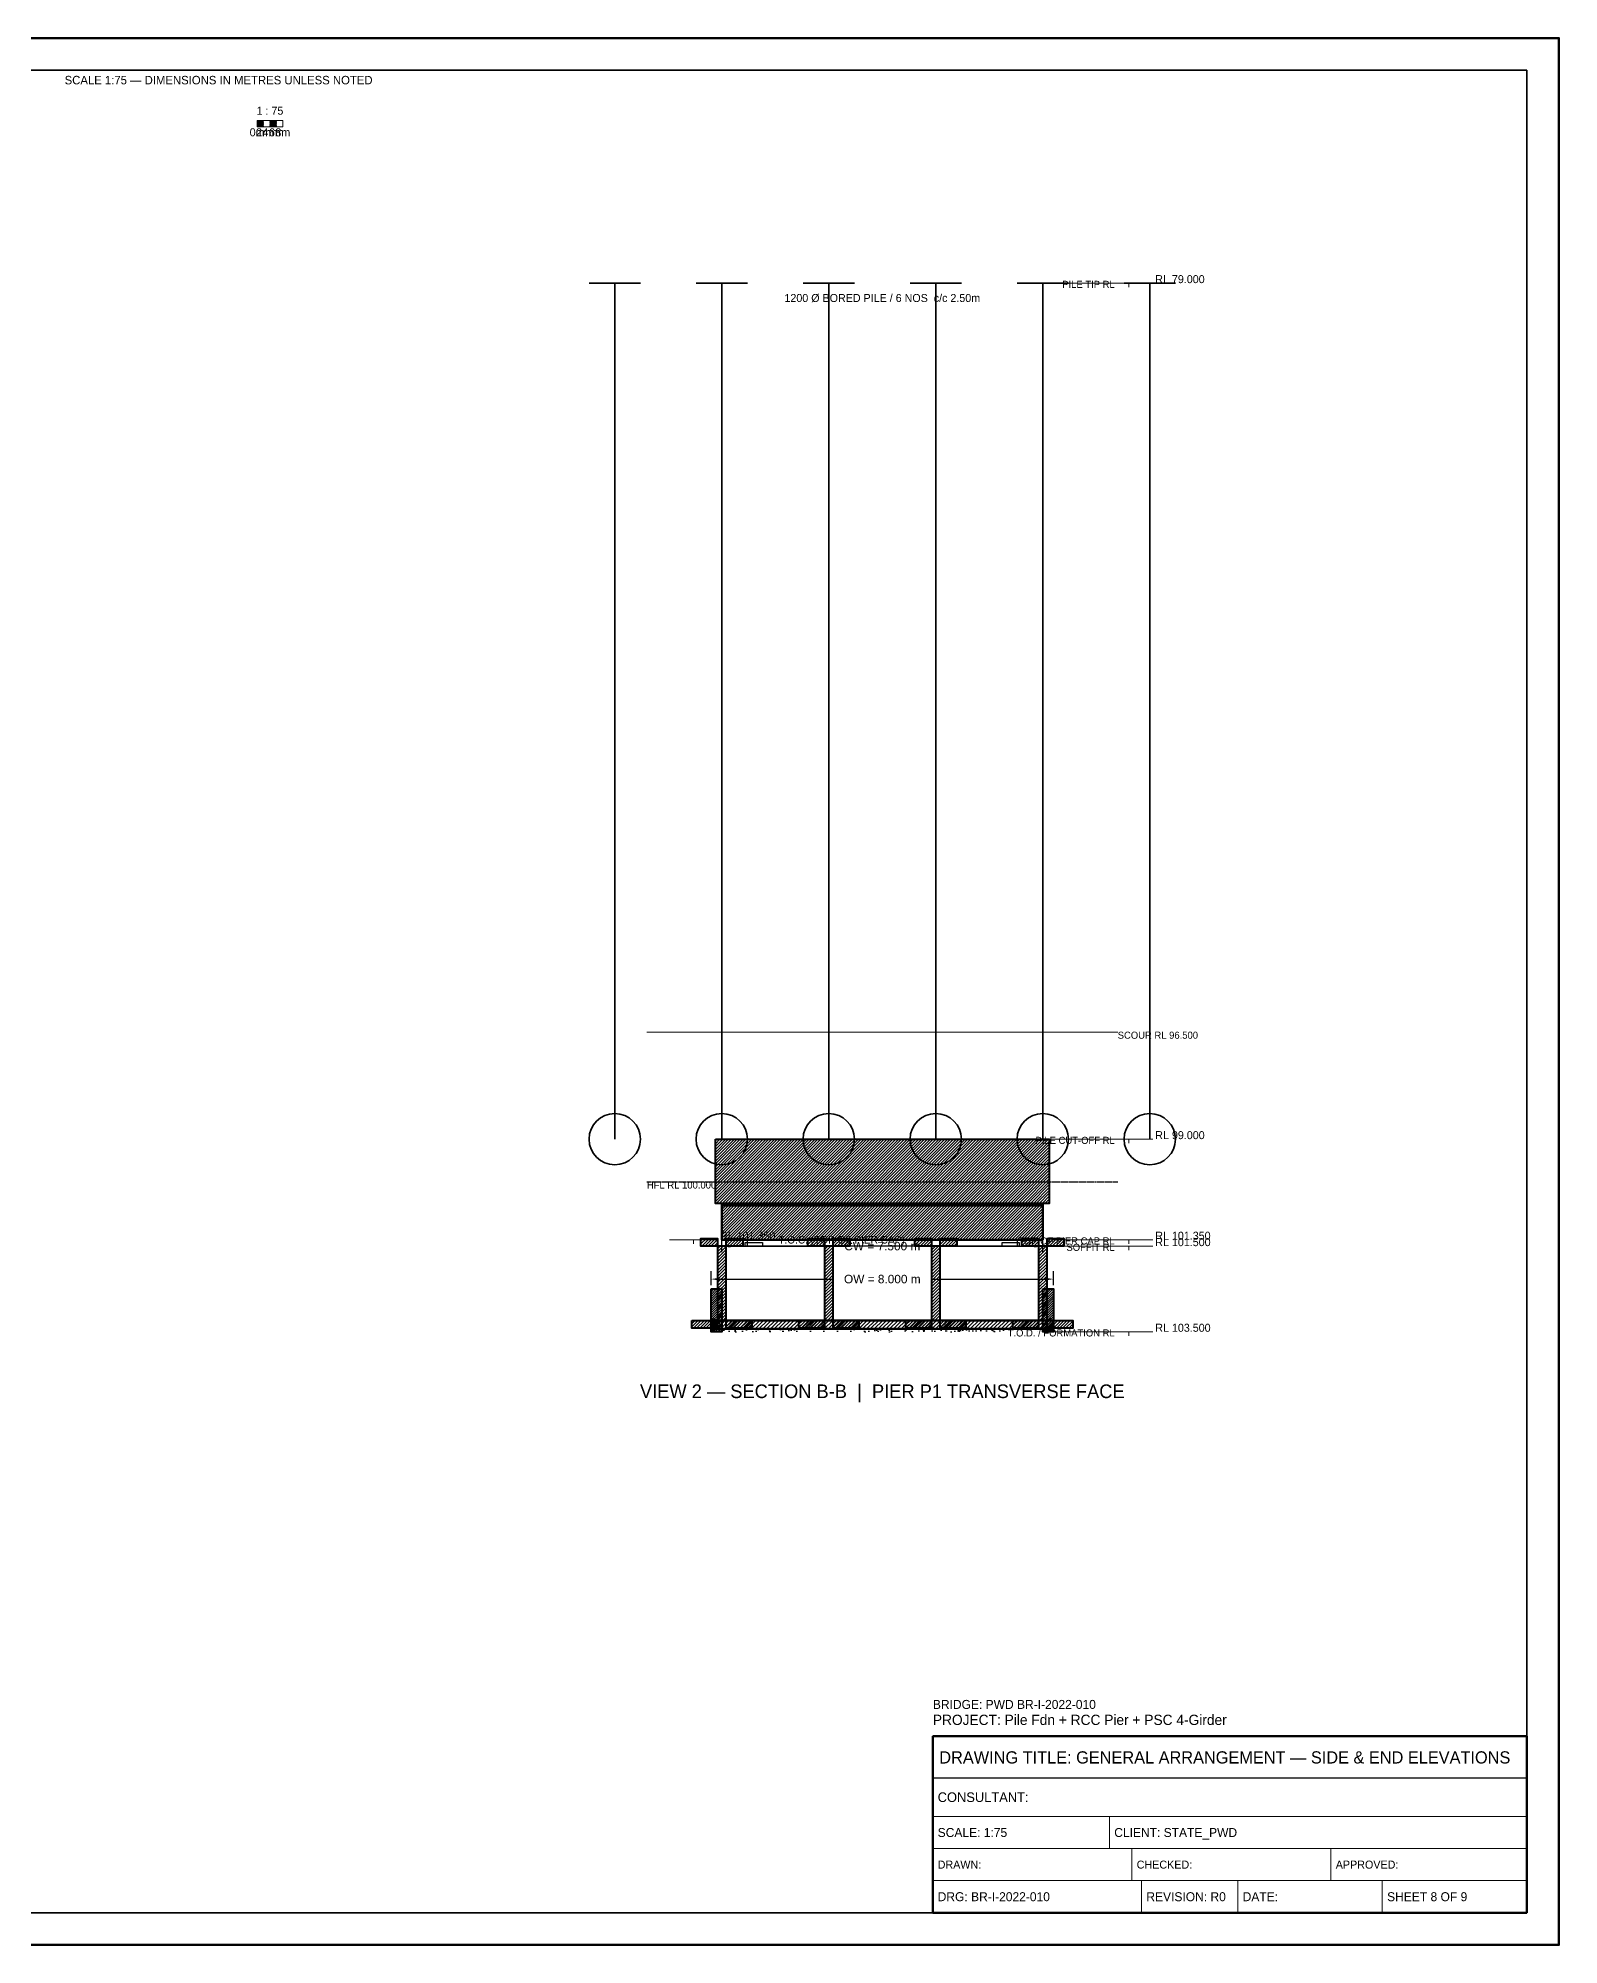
# Model space of a CAD drawing. Header units: metres. Extents: x 0 to 841, y 0 to 594.
# Drawn here: x 367 to 841, y 0 to 594 of the extents above; entities that cross this region are included whole.
import ezdxf
from ezdxf.enums import TextEntityAlignment as Align

# ---------------------------------------------------------------- set-up
doc = ezdxf.new("R2010")
doc.units = ezdxf.units.M
doc.linetypes.add('DASHED', pattern=[0.5, 0.375, -0.125])
doc.linetypes.add('DASHED2', pattern=[0.25, 0.1875, -0.0625])
for name, color, linetype, lineweight in [('BORDER-INNER', 7, 'Continuous', 35), ('BORDER-OUTER', 7, 'Continuous', 70), ('CIVIL-HFL', 5, 'DASHED', 25), ('CIVIL-SCOUR', 1, 'DASHED2', 18), ('DIM-LEVEL', 3, 'Continuous', 18), ('DIM-LINEAR', 3, 'Continuous', 18), ('FOUND-CAP', 2, 'Continuous', 35), ('FOUND-PILE', 4, 'Continuous', 35), ('STRUC-HATCHING', 8, 'Continuous', 18), ('SUB-BEARING', 5, 'Continuous', 25), ('SUB-PIER', 2, 'Continuous', 35), ('SUPER-DECK', 2, 'Continuous', 50), ('SUPER-GIRDER', 1, 'Continuous', 35), ('SUPER-KERB', 7, 'Continuous', 25), ('SUPER-PARAPET', 2, 'Continuous', 35), ('SUPER-WEARING', 8, 'Continuous', 25), ('SYM-SCALE', 7, 'Continuous', 13), ('TEXT-GENERAL', 7, 'Continuous', 18), ('TEXT-HEADER', 7, 'Continuous', 25), ('TEXT-LEVEL', 5, 'Continuous', 18), ('TEXT-SPEC', 7, 'Continuous', 13), ('TEXT-TITLE', 7, 'Continuous', 25), ('TITLEBLK-BOX', 7, 'Continuous', 50), ('TITLEBLK-TEXT', 7, 'Continuous', 18)]:
    doc.layers.add(name, color=color, linetype=linetype, lineweight=lineweight)
doc.styles.add('BRIDGE_STD', font='Arial.ttf')
doc.dimstyles.new('pmb100', dxfattribs={"dimtxt": 2.5, "dimasz": 0.9375, "dimexe": 2.5, "dimexo": 2.5, "dimtad": 0, "dimtih": 1, "dimdec": 0, "dimtxsty": 'BRIDGE_STD', "dimcen": 2.5, "dimazin": 3, "dimtfac": 1, "dimtmove": 0, "dimatfit": 3})

msp = doc.modelspace()

# ---------------------------------------------------------------- hatches: boundary and pattern name
at = {"layer": 'STRUC-HATCHING'}
h = msp.add_hatch(dxfattribs=at)
h.set_pattern_fill('ANSI31', scale=0.2)
h.paths.add_polyline_path([(578.25, 251), (682.25, 251), (682.25, 231), (578.25, 231)])
h = msp.add_hatch(dxfattribs=at)
h.set_pattern_fill('ANSI31', scale=0.2)
h.paths.add_polyline_path([(580.25, 231), (680.25, 231), (680.25, 230.33), (580.25, 230.33)])
h = msp.add_hatch(dxfattribs=at)
h.set_pattern_fill('ANSI31', scale=0.2)
h.paths.add_polyline_path([(580.25, 230.33), (680.25, 230.33), (680.25, 219.67), (580.25, 219.67)])
h = msp.add_hatch(dxfattribs=at)
h.set_pattern_fill('ANSI31', scale=0.2133333)
h.paths.add_polyline_path([(570.92, 194.53), (589.58, 194.53), (589.58, 192.13), (581.58, 192.13), (581.58, 220.07), (586.78, 220.07), (586.78, 217.67), (573.72, 217.67), (573.72, 220.07), (578.92, 220.07), (578.92, 192.13), (570.92, 192.13)])
h = msp.add_hatch(dxfattribs=at)
h.set_pattern_fill('ANSI31', scale=0.2133333)
h.paths.add_polyline_path([(604.25, 194.53), (622.92, 194.53), (622.92, 192.13), (614.92, 192.13), (614.92, 220.07), (620.12, 220.07), (620.12, 217.67), (607.05, 217.67), (607.05, 220.07), (612.25, 220.07), (612.25, 192.13), (604.25, 192.13)])
h = msp.add_hatch(dxfattribs=at)
h.set_pattern_fill('ANSI31', scale=0.2133333)
h.paths.add_polyline_path([(637.58, 194.53), (656.25, 194.53), (656.25, 192.13), (648.25, 192.13), (648.25, 220.07), (653.45, 220.07), (653.45, 217.67), (640.38, 217.67), (640.38, 220.07), (645.58, 220.07), (645.58, 192.13), (637.58, 192.13)])
h = msp.add_hatch(dxfattribs=at)
h.set_pattern_fill('ANSI31', scale=0.2133333)
h.paths.add_polyline_path([(670.92, 194.53), (689.58, 194.53), (689.58, 192.13), (681.58, 192.13), (681.58, 220.07), (686.78, 220.07), (686.78, 217.67), (673.72, 217.67), (673.72, 220.07), (678.92, 220.07), (678.92, 192.13), (670.92, 192.13)])
h = msp.add_hatch(dxfattribs=at)
h.set_pattern_fill('ANSI31', scale=0.16)
h.paths.add_polyline_path([(576.92, 204.33), (580.25, 204.33), (580.25, 191), (576.92, 191)])
h = msp.add_hatch(dxfattribs=at)
h.set_pattern_fill('ANSI31', scale=0.16)
h.paths.add_polyline_path([(680.25, 204.33), (683.58, 204.33), (683.58, 191), (680.25, 191)])
h = msp.add_hatch(dxfattribs=at)
h.set_pattern_fill('ANSI31', scale=0.1866667)
h.paths.add_polyline_path([(580.25, 191), (576.92, 191), (576.92, 193.93), (577.92, 195.11), (580.25, 192.76)])
h = msp.add_hatch(dxfattribs=at)
h.set_pattern_fill('ANSI31', scale=0.2666667)
h.paths.add_polyline_path([(576.92, 194.53), (683.58, 194.53), (683.58, 191.87), (576.92, 191.87)])
h = msp.add_hatch(dxfattribs=at)
h.set_pattern_fill('ANSI31', scale=0.1866667)
h.paths.add_polyline_path([(680.25, 191), (683.58, 191), (683.58, 193.93), (682.58, 195.11), (680.25, 192.76)])
at = {"layer": 'SUPER-WEARING'}
h = msp.add_hatch(dxfattribs=at)
h.set_pattern_fill('AR-SAND', scale=0.0533333)
h.paths.add_polyline_path([(580.25, 191.87), (680.25, 191.87), (680.25, 191), (580.25, 191)])
at = {"layer": 'SYM-SCALE'}
h = msp.add_hatch(dxfattribs=at)
h.set_pattern_fill('SOLID')
h.paths.add_polyline_path([(435.5, 566.4), (437.5, 566.4), (437.5, 568.39), (435.5, 568.39)])
h = msp.add_hatch(dxfattribs=at)
h.set_pattern_fill('SOLID')
h.paths.add_polyline_path([(439.5, 566.4), (441.5, 566.4), (441.5, 568.39), (439.5, 568.39)])

# ---------------------------------------------------------------- linework, layer by layer
at = {"layer": 'BORDER-INNER'}
msp.add_lwpolyline([(10, 10), (831, 10), (831, 584), (10, 584), (10, 10)], dxfattribs=at)
at = {"layer": 'BORDER-OUTER'}
msp.add_lwpolyline([(0, 0), (841, 0), (841, 594), (0, 594), (0, 0)], dxfattribs=at)
at = {"layer": 'CIVIL-HFL', "color": 5, "linetype": 'DASHED'}
msp.add_line((556.92, 237.67), (703.58, 237.67), dxfattribs=at)
at = {"layer": 'CIVIL-SCOUR', "color": 1, "linetype": 'DASHED2'}
msp.add_line((556.92, 284.33), (703.58, 284.33), dxfattribs=at)
at = {"layer": 'DIM-LEVEL', "color": 5}
for p, q in [((707.05, 517.67), (682.92, 517.67)), ((707.05, 251), (682.92, 251)), ((707.05, 219.67), (682.92, 219.67)), ((707.05, 217.67), (682.92, 217.67)), ((707.05, 191), (682.92, 191))]:
    msp.add_line(p, q, dxfattribs=at)
at = {"layer": 'DIM-LEVEL'}
for p, q in [((699.57, 517.67), (714.53, 517.67)), ((707.05, 517.67), (707.05, 516.42)), ((699.57, 251), (714.53, 251)), ((707.05, 251), (707.05, 249.75)), ((563.97, 219.67), (578.93, 219.67)), ((571.45, 219.67), (571.45, 218.42)), ((699.57, 219.67), (714.53, 219.67)), ((699.57, 217.67), (714.53, 217.67)), ((707.05, 219.67), (707.05, 218.42)), ((707.05, 217.67), (707.05, 216.42)), ((699.57, 191), (714.53, 191)), ((707.05, 191), (707.05, 189.75))]:
    msp.add_line(p, q, dxfattribs=at)
at = {"layer": 'FOUND-CAP', "lineweight": 40}
msp.add_lwpolyline([(578.25, 251), (682.25, 251), (682.25, 231), (578.25, 231), (578.25, 251)], dxfattribs=at)
at = {"layer": 'FOUND-PILE', "color": 4, "lineweight": 35}
for p, q in [((538.92, 517.67), (554.92, 517.67)), ((546.92, 251), (546.92, 517.67)), ((572.25, 517.67), (588.25, 517.67)), ((580.25, 251), (580.25, 517.67)), ((605.58, 517.67), (621.58, 517.67)), ((613.58, 251), (613.58, 517.67)), ((638.92, 517.67), (654.92, 517.67)), ((646.92, 251), (646.92, 517.67)), ((672.25, 517.67), (688.25, 517.67)), ((680.25, 251), (680.25, 517.67)), ((705.58, 517.67), (721.58, 517.67)), ((713.58, 251), (713.58, 517.67))]:
    msp.add_line(p, q, dxfattribs=at)
at = {"layer": 'FOUND-PILE', "color": 4}
for centre in [(546.92, 251), (580.25, 251), (613.58, 251), (646.92, 251), (680.25, 251), (713.58, 251)]:
    msp.add_circle(centre, 8, dxfattribs=at)
at = {"layer": 'SUB-BEARING', "lineweight": 30}
for points in [[(587.58, 218.77), (592.92, 218.77), (592.92, 217.67), (587.58, 217.67), (587.58, 218.77)], [(667.58, 218.77), (672.92, 218.77), (672.92, 217.67), (667.58, 217.67), (667.58, 218.77)]]:
    msp.add_lwpolyline(points, dxfattribs=at)
at = {"layer": 'SUB-PIER', "lineweight": 50}
for points in [[(580.25, 231), (680.25, 231), (680.25, 230.33), (580.25, 230.33), (580.25, 231)], [(580.25, 230.33), (680.25, 230.33), (680.25, 219.67), (580.25, 219.67), (580.25, 230.33)]]:
    msp.add_lwpolyline(points, dxfattribs=at)
at = {"layer": 'SUB-PIER', "lineweight": 30}
msp.add_lwpolyline([(588.25, 219.67), (672.25, 219.67), (672.25, 217.67), (588.25, 217.67), (588.25, 219.67)], dxfattribs=at)
at = {"layer": 'SUPER-DECK', "lineweight": 50}
msp.add_lwpolyline([(576.92, 194.53), (683.58, 194.53), (683.58, 191.87), (576.92, 191.87), (576.92, 194.53)], dxfattribs=at)
at = {"layer": 'SUPER-GIRDER', "lineweight": 40}
for points in [[(570.92, 194.53), (589.58, 194.53), (589.58, 192.13), (581.58, 192.13), (581.58, 220.07), (586.78, 220.07), (586.78, 217.67), (573.72, 217.67), (573.72, 220.07), (578.92, 220.07), (578.92, 192.13), (570.92, 192.13), (570.92, 194.53)], [(604.25, 194.53), (622.92, 194.53), (622.92, 192.13), (614.92, 192.13), (614.92, 220.07), (620.12, 220.07), (620.12, 217.67), (607.05, 217.67), (607.05, 220.07), (612.25, 220.07), (612.25, 192.13), (604.25, 192.13), (604.25, 194.53)], [(637.58, 194.53), (656.25, 194.53), (656.25, 192.13), (648.25, 192.13), (648.25, 220.07), (653.45, 220.07), (653.45, 217.67), (640.38, 217.67), (640.38, 220.07), (645.58, 220.07), (645.58, 192.13), (637.58, 192.13), (637.58, 194.53)], [(670.92, 194.53), (689.58, 194.53), (689.58, 192.13), (681.58, 192.13), (681.58, 220.07), (686.78, 220.07), (686.78, 217.67), (673.72, 217.67), (673.72, 220.07), (678.92, 220.07), (678.92, 192.13), (670.92, 192.13), (670.92, 194.53)]]:
    msp.add_lwpolyline(points, dxfattribs=at)
at = {"layer": 'SUPER-KERB', "lineweight": 35}
for points in [[(580.25, 191), (576.92, 191), (576.92, 193.93), (577.92, 195.11), (580.25, 192.76), (580.25, 191)], [(680.25, 191), (683.58, 191), (683.58, 193.93), (682.58, 195.11), (680.25, 192.76), (680.25, 191)]]:
    msp.add_lwpolyline(points, dxfattribs=at)
at = {"layer": 'SUPER-PARAPET', "lineweight": 40}
for points in [[(576.92, 204.33), (580.25, 204.33), (580.25, 191), (576.92, 191), (576.92, 204.33)], [(680.25, 204.33), (683.58, 204.33), (683.58, 191), (680.25, 191), (680.25, 204.33)]]:
    msp.add_lwpolyline(points, dxfattribs=at)
at = {"layer": 'SYM-SCALE'}
msp.add_lwpolyline([(435.5, 566.4), (443.5, 566.4), (443.5, 568.39), (435.5, 568.39), (435.5, 566.4)], dxfattribs=at)
at = {"layer": 'TITLEBLK-BOX', "lineweight": 50}
msp.add_lwpolyline([(646, 10), (831, 10), (831, 65), (646, 65), (646, 10)], dxfattribs=at)
at = {"layer": 'TITLEBLK-BOX', "lineweight": 30}
msp.add_lwpolyline([(646, 52), (831, 52), (831, 65), (646, 65), (646, 52)], dxfattribs=at)
at = {"layer": 'TITLEBLK-BOX', "lineweight": 18}
for points in [[(646, 40), (831, 40), (831, 52), (646, 52), (646, 40)], [(646, 30), (701, 30), (701, 40), (646, 40), (646, 30)], [(701, 30), (831, 30), (831, 40), (701, 40), (701, 30)], [(646, 20), (708, 20), (708, 30), (646, 30), (646, 20)], [(708, 20), (770, 20), (770, 30), (708, 30), (708, 20)], [(770, 20), (831, 20), (831, 30), (770, 30), (770, 20)], [(646, 10), (711, 10), (711, 20), (646, 20), (646, 10)], [(711, 10), (741, 10), (741, 20), (711, 20), (711, 10)], [(741, 10), (786, 10), (786, 20), (741, 20), (741, 10)], [(786, 10), (831, 10), (831, 20), (786, 20), (786, 10)]]:
    msp.add_lwpolyline(points, dxfattribs=at)

# ---------------------------------------------------------------- texts
at = {"layer": 'CIVIL-HFL', "color": 5}
msp.add_text('HFL RL 100.000', height=2.2, dxfattribs=at).set_placement((556.92, 235.61))
at = {"layer": 'CIVIL-SCOUR', "color": 1}
msp.add_text('SCOUR RL 96.500', height=2.2, dxfattribs=at).set_placement((703.58, 282.28))
at = {"layer": 'TEXT-GENERAL'}
for s, height, p in [('1 : 75', 2.493, (439.5, 570.14)), ('0m', 2.493, (435.5, 563.41)), ('2m', 2.493, (437.5, 563.41)), ('4m', 2.493, (439.5, 563.41)), ('6m', 2.493, (441.5, 563.41)), ('8m', 2.493, (443.5, 563.41)), ('1200 Ø BORED PILE / 6 NOS  c/c 2.50m', 2.4933, (630.25, 511.8))]:
    msp.add_text(s, height=height, dxfattribs=at).set_placement(p, align=Align.CENTER)
at = {"layer": 'TEXT-HEADER'}
msp.add_text('T.O.C. (TOP OF PIER CAP)', height=2.3467, dxfattribs=at).set_placement((597.85, 218.49))
msp.add_text('VIEW 2 — SECTION B-B  |  PIER P1 TRANSVERSE FACE', height=4.2533, dxfattribs=at).set_placement((630.25, 170.33), align=Align.CENTER)
at = {"layer": 'TEXT-LEVEL'}
for s, p in [('PILE TIP RL', (702.65, 516.2)), ('PILE CUT-OFF RL', (702.65, 249.53)), ('TOP OF PIER CAP RL', (702.65, 218.2)), ('SOFFIT RL', (702.65, 216.2)), ('T.O.D. / FORMATION RL', (702.65, 189.53))]:
    msp.add_text(s, height=2.2, dxfattribs=at).set_placement(p, align=Align.RIGHT)
for s, p in [('RL 79.000', (715.28, 517.67)), ('RL 99.000', (715.28, 251)), ('RL 101.350', (579.68, 219.67)), ('RL 101.350', (715.28, 219.67)), ('RL 101.500', (715.28, 217.67)), ('RL 103.500', (715.28, 191))]:
    msp.add_text(s, height=2.493, dxfattribs=at).set_placement(p)
at = {"layer": 'TEXT-SPEC', "color": 8}
msp.add_text('SCALE 1:75 — DIMENSIONS IN METRES UNLESS NOTED', height=2.64, dxfattribs=at).set_placement((423.5, 579.6), align=Align.CENTER)
at = {"layer": 'TEXT-TITLE'}
for s, height, p in [('PROJECT: Pile Fdn + RCC Pier + PSC 4-Girder', 3.2, (646, 68.5)), ('DRAWING TITLE: GENERAL ARRANGEMENT — SIDE & END ELEVATIONS', 3.8, (648, 56.5))]:
    msp.add_text(s, height=height, dxfattribs=at).set_placement(p)
at = {"layer": 'TITLEBLK-TEXT'}
for s, height, p in [('BRIDGE: PWD BR-I-2022-010', 2.8, (646, 73.5)), ('CONSULTANT: ', 3, (647.5, 44.5)), ('SCALE: 1:75', 2.8, (647.5, 33.6)), ('CLIENT: STATE_PWD', 2.8, (702.5, 33.6)), ('DRAWN: ', 2.5, (647.5, 23.75)), ('CHECKED: ', 2.5, (709.5, 23.75)), ('APPROVED: ', 2.5, (771.5, 23.75)), ('DRG: BR-I-2022-010', 2.8, (647.5, 13.6)), ('REVISION: R0', 2.8, (712.5, 13.6)), ('DATE: ', 2.8, (742.5, 13.6)), ('SHEET 8 OF 9', 2.8, (787.5, 13.6))]:
    msp.add_text(s, height=height, dxfattribs=at).set_placement(p)

# ---------------------------------------------------------------- dimensions: what is measured, and where the dimension line sits
at = {"layer": 'DIM-LINEAR'}
for base, p1, p2, text in [((580.25, 217.67), (580.25, 213.27), (680.25, 213.27), 'CW = 7.500 m'), ((576.92, 207.4), (576.92, 203), (683.58, 203), 'OW = 8.000 m')]:
    msp.add_linear_dim(base=base, p1=p1, p2=p2, text=text, dimstyle='pmb100', override={"dimtxt": 2.64, "dimasz": 2.64, "dimgap": 1.056, "dimclrt": 3}, dxfattribs=at).render()

doc.saveas('drawing.dxf')
